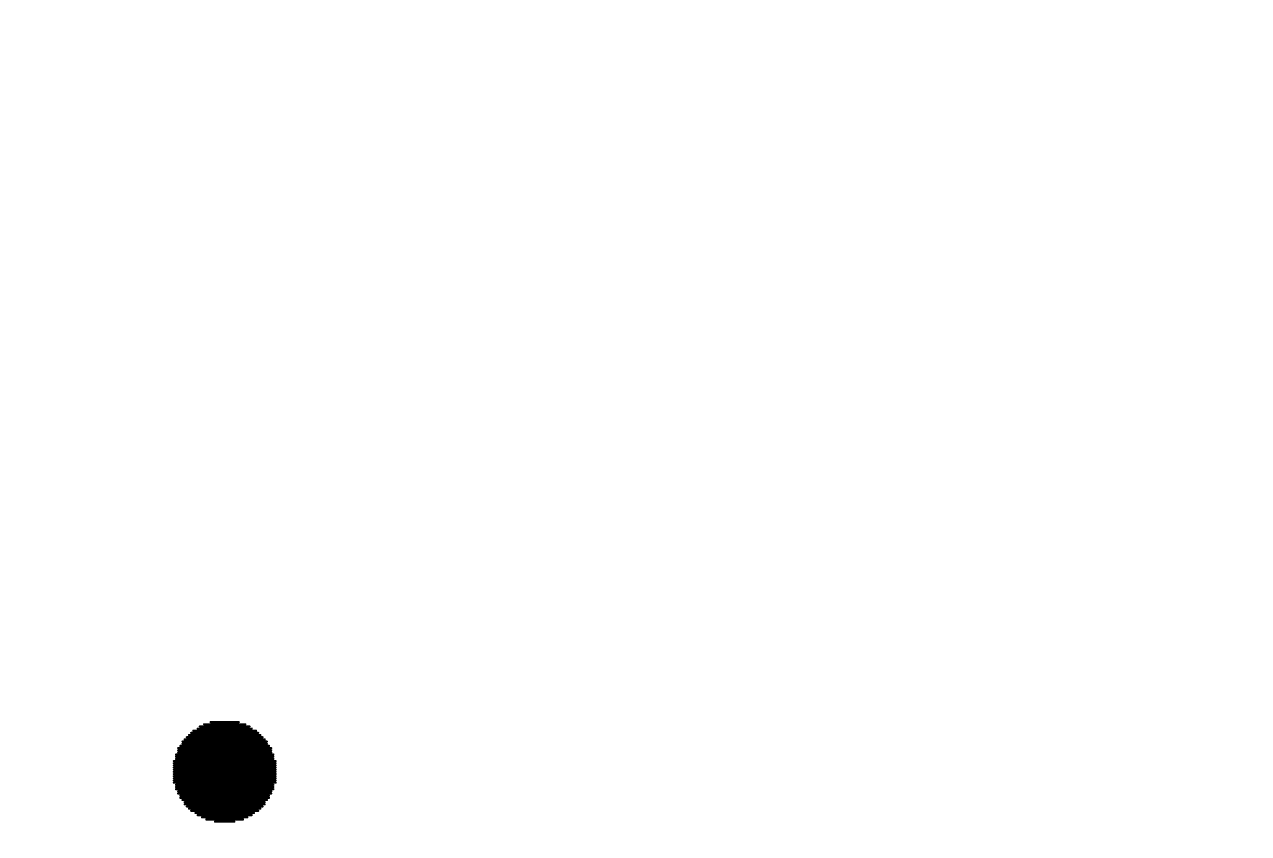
# Model space of a CAD drawing. Header units: millimetres. Extents: x -46.4 to 46.4, y -47.3 to 46.4.
# Drawn here: x -21.236 to -17.645, y 2.6 to 4.974 of the extents above; entities that cross this region are included whole.
import ezdxf

# ---------------------------------------------------------------- set-up
doc = ezdxf.new("R2010")
doc.units = ezdxf.units.MM
doc.layers.add('BottomOverlay', color=54, linetype='Continuous')
doc.layers.add('Mechanical1', color=6, linetype='Continuous')

# ---------------------------------------------------------------- blocks, each defined once
blk = doc.blocks.new('________2')
at = {"layer": 'BottomOverlay', "const_width": 0.00635}
for points in [[(3.3099, -0.0733), (3.3924, -0.0733)], [(3.2527, -0.105), (3.4496, -0.105)], [(3.2591, -0.0987), (3.4432, -0.0987)], [(3.2718, -0.0923), (3.4305, -0.0923)], [(3.2781, -0.086), (3.4242, -0.086)], [(3.2908, -0.0796), (3.4115, -0.0796)], [(3.221, -0.1431), (3.4813, -0.1431)], [(3.2273, -0.1304), (3.475, -0.1304)], [(3.2273, -0.1368), (3.475, -0.1368)], [(3.2337, -0.1241), (3.4686, -0.1241)], [(3.24, -0.1177), (3.4623, -0.1177)], [(3.2464, -0.1114), (3.4559, -0.1114)], [(3.2083, -0.1685), (3.494, -0.1685)], [(3.2083, -0.1749), (3.494, -0.1749)], [(3.2083, -0.1812), (3.494, -0.1812)], [(3.2146, -0.1495), (3.4877, -0.1495)], [(3.2146, -0.1558), (3.4877, -0.1558)], [(3.2146, -0.1622), (3.4877, -0.1622)], [(3.2019, -0.1876), (3.5004, -0.1876)], [(3.2019, -0.1939), (3.5004, -0.1939)], [(3.2019, -0.2003), (3.5004, -0.2003)], [(3.2019, -0.2066), (3.5004, -0.2066)], [(3.2019, -0.213), (3.5004, -0.213)], [(3.2019, -0.2193), (3.5004, -0.2193)], [(3.2019, -0.2257), (3.5004, -0.2257)], [(3.2019, -0.232), (3.5004, -0.232)], [(3.2019, -0.2384), (3.5004, -0.2384)], [(3.2019, -0.2447), (3.5004, -0.2447)], [(3.2019, -0.2511), (3.5004, -0.2511)], [(3.2083, -0.2574), (3.494, -0.2574)], [(3.2083, -0.2638), (3.494, -0.2638)], [(3.2083, -0.2701), (3.494, -0.2701)], [(3.2146, -0.2765), (3.4877, -0.2765)], [(3.2146, -0.2828), (3.4877, -0.2828)], [(3.221, -0.2892), (3.4813, -0.2892)], [(3.221, -0.2955), (3.4813, -0.2955)], [(3.2273, -0.3019), (3.475, -0.3019)], [(3.2337, -0.3082), (3.4686, -0.3082)], [(3.2337, -0.3146), (3.4686, -0.3146)], [(3.24, -0.3209), (3.4623, -0.3209)], [(3.2464, -0.3273), (3.4559, -0.3273)], [(3.2527, -0.3336), (3.4496, -0.3336)], [(3.2654, -0.34), (3.4369, -0.34)], [(3.2718, -0.3463), (3.4305, -0.3463)], [(3.2845, -0.3527), (3.4178, -0.3527)], [(3.2972, -0.359), (3.4051, -0.359)], [(3.3226, -0.3654), (3.3797, -0.3654)]]:
    blk.add_lwpolyline(points, dxfattribs=at)
at = {"layer": 'BottomOverlay', "const_width": 0.00317}
for points in [[(3.3083, -0.0733, 1), (3.3115, -0.0733, 1)], [(3.3909, -0.0733, 1), (3.394, -0.0733, 1)], [(3.2512, -0.105, 1), (3.2543, -0.105, 1)], [(3.2575, -0.0987, 1), (3.2607, -0.0987, 1)], [(3.2702, -0.0923, 1), (3.2734, -0.0923, 1)], [(3.2766, -0.086, 1), (3.2797, -0.086, 1)], [(3.2893, -0.0796, 1), (3.2924, -0.0796, 1)], [(3.4099, -0.0796, 1), (3.4131, -0.0796, 1)], [(3.4226, -0.086, 1), (3.4258, -0.086, 1)], [(3.429, -0.0923, 1), (3.4321, -0.0923, 1)], [(3.4417, -0.0987, 1), (3.4448, -0.0987, 1)], [(3.448, -0.105, 1), (3.4512, -0.105, 1)], [(3.2194, -0.1431, 1), (3.2226, -0.1431, 1)], [(3.2258, -0.1304, 1), (3.2289, -0.1304, 1)], [(3.2258, -0.1368, 1), (3.2289, -0.1368, 1)], [(3.2321, -0.1241, 1), (3.2353, -0.1241, 1)], [(3.2385, -0.1177, 1), (3.2416, -0.1177, 1)], [(3.2448, -0.1114, 1), (3.248, -0.1114, 1)], [(3.4544, -0.1114, 1), (3.4575, -0.1114, 1)], [(3.4607, -0.1177, 1), (3.4639, -0.1177, 1)], [(3.4671, -0.1241, 1), (3.4702, -0.1241, 1)], [(3.4734, -0.1304, 1), (3.4766, -0.1304, 1)], [(3.4734, -0.1368, 1), (3.4766, -0.1368, 1)], [(3.4798, -0.1431, 1), (3.4829, -0.1431, 1)], [(3.2067, -0.1685, 1), (3.2099, -0.1685, 1)], [(3.2067, -0.1749, 1), (3.2099, -0.1749, 1)], [(3.2067, -0.1812, 1), (3.2099, -0.1812, 1)], [(3.2131, -0.1495, 1), (3.2162, -0.1495, 1)], [(3.2131, -0.1558, 1), (3.2162, -0.1558, 1)], [(3.2131, -0.1622, 1), (3.2162, -0.1622, 1)], [(3.4861, -0.1495, 1), (3.4893, -0.1495, 1)], [(3.4861, -0.1558, 1), (3.4893, -0.1558, 1)], [(3.4861, -0.1622, 1), (3.4893, -0.1622, 1)], [(3.4925, -0.1685, 1), (3.4956, -0.1685, 1)], [(3.4925, -0.1749, 1), (3.4956, -0.1749, 1)], [(3.4925, -0.1812, 1), (3.4956, -0.1812, 1)], [(3.2004, -0.1876, 1), (3.2035, -0.1876, 1)], [(3.2004, -0.1939, 1), (3.2035, -0.1939, 1)], [(3.2004, -0.2003, 1), (3.2035, -0.2003, 1)], [(3.2004, -0.2066, 1), (3.2035, -0.2066, 1)], [(3.2004, -0.213, 1), (3.2035, -0.213, 1)], [(3.4988, -0.1876, 1), (3.502, -0.1876, 1)], [(3.4988, -0.1939, 1), (3.502, -0.1939, 1)], [(3.4988, -0.2003, 1), (3.502, -0.2003, 1)], [(3.4988, -0.2066, 1), (3.502, -0.2066, 1)], [(3.4988, -0.213, 1), (3.502, -0.213, 1)], [(3.2004, -0.2193, 1), (3.2035, -0.2193, 1)], [(3.2004, -0.2257, 1), (3.2035, -0.2257, 1)], [(3.2004, -0.232, 1), (3.2035, -0.232, 1)], [(3.2004, -0.2384, 1), (3.2035, -0.2384, 1)], [(3.2004, -0.2447, 1), (3.2035, -0.2447, 1)], [(3.2004, -0.2511, 1), (3.2035, -0.2511, 1)], [(3.4988, -0.2193, 1), (3.502, -0.2193, 1)], [(3.4988, -0.2257, 1), (3.502, -0.2257, 1)], [(3.4988, -0.232, 1), (3.502, -0.232, 1)], [(3.4988, -0.2384, 1), (3.502, -0.2384, 1)], [(3.4988, -0.2447, 1), (3.502, -0.2447, 1)], [(3.4988, -0.2511, 1), (3.502, -0.2511, 1)], [(3.2067, -0.2574, 1), (3.2099, -0.2574, 1)], [(3.2067, -0.2638, 1), (3.2099, -0.2638, 1)], [(3.2067, -0.2701, 1), (3.2099, -0.2701, 1)], [(3.2131, -0.2765, 1), (3.2162, -0.2765, 1)], [(3.2131, -0.2828, 1), (3.2162, -0.2828, 1)], [(3.2194, -0.2892, 1), (3.2226, -0.2892, 1)], [(3.4798, -0.2892, 1), (3.4829, -0.2892, 1)], [(3.4861, -0.2765, 1), (3.4893, -0.2765, 1)], [(3.4861, -0.2828, 1), (3.4893, -0.2828, 1)], [(3.4925, -0.2574, 1), (3.4956, -0.2574, 1)], [(3.4925, -0.2638, 1), (3.4956, -0.2638, 1)], [(3.4925, -0.2701, 1), (3.4956, -0.2701, 1)], [(3.2194, -0.2955, 1), (3.2226, -0.2955, 1)], [(3.2258, -0.3019, 1), (3.2289, -0.3019, 1)], [(3.2321, -0.3082, 1), (3.2353, -0.3082, 1)], [(3.2321, -0.3146, 1), (3.2353, -0.3146, 1)], [(3.2385, -0.3209, 1), (3.2416, -0.3209, 1)], [(3.4607, -0.3209, 1), (3.4639, -0.3209, 1)], [(3.4671, -0.3082, 1), (3.4702, -0.3082, 1)], [(3.4671, -0.3146, 1), (3.4702, -0.3146, 1)], [(3.4734, -0.3019, 1), (3.4766, -0.3019, 1)], [(3.4798, -0.2955, 1), (3.4829, -0.2955, 1)], [(3.2448, -0.3273, 1), (3.248, -0.3273, 1)], [(3.2512, -0.3336, 1), (3.2543, -0.3336, 1)], [(3.2639, -0.34, 1), (3.267, -0.34, 1)], [(3.2702, -0.3463, 1), (3.2734, -0.3463, 1)], [(3.2829, -0.3527, 1), (3.2861, -0.3527, 1)], [(3.2956, -0.359, 1), (3.2988, -0.359, 1)], [(3.4036, -0.359, 1), (3.4067, -0.359, 1)], [(3.4163, -0.3527, 1), (3.4194, -0.3527, 1)], [(3.429, -0.3463, 1), (3.4321, -0.3463, 1)], [(3.4353, -0.34, 1), (3.4385, -0.34, 1)], [(3.448, -0.3336, 1), (3.4512, -0.3336, 1)], [(3.4544, -0.3273, 1), (3.4575, -0.3273, 1)], [(3.321, -0.3654, 1), (3.3242, -0.3654, 1)], [(3.3782, -0.3654, 1), (3.3813, -0.3654, 1)]]:
    blk.add_lwpolyline(points, format="xyb", close=True, dxfattribs=at)

msp = doc.modelspace()

# ---------------------------------------------------------------- linework, layer by layer
at = {"layer": 'BottomOverlay', "const_width": 0.508}
msp.add_lwpolyline([(-28.929, 0.9392, -0.221527), (-12.3943, 8.4487)], format="xyb", dxfattribs=at)
at = {"layer": 'Mechanical1', "const_width": 0.254}
msp.add_lwpolyline([(-46.2567, 0, -0.414214), (0, 46.2567)], format="xyb", dxfattribs=at)

# ---------------------------------------------------------------- block references
at = {"rotation": 360}
msp.add_blockref('________2', (-24, 3), dxfattribs=at)

doc.saveas('drawing.dxf')
